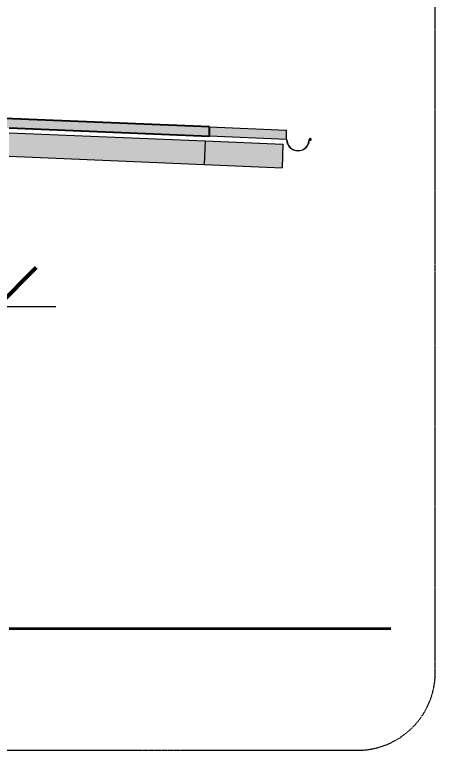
# Model space of a CAD drawing. Header units: inches. Extents: x -23034 to -8288, y -132 to 853.
# Drawn here: x -15193.7 to -15064.2, y -37.5 to 189.2 of the extents above; entities that cross this region are included whole.
import ezdxf

# ---------------------------------------------------------------- set-up
doc = ezdxf.new("R2010")
doc.units = ezdxf.units.IN
doc.header["$MEASUREMENT"] = 0
doc.linetypes.add('Dash Dot 3_16_', pattern=[0.3125, 0.1875, -0.0625, 0, -0.0625])
for name, color, linetype, lineweight in [('A-ANNO-DIMS', 211, 'Continuous', 9), ('A-ANNO-DIMS-192', 211, 'Continuous', 9), ('A-ANNO-SYMB', 150, 'Continuous', 9), ('A-ROOF', 132, 'Continuous', 9), ('A-ROOF-OTLN', 132, 'Continuous', 9), ('C-TOPO', 7, 'Continuous', 9), ('S-BEAM', 12, 'Continuous', 9)]:
    doc.layers.add(name, color=color, linetype=linetype, lineweight=lineweight)
doc.styles.add('Arial_1', font='arial.ttf', dxfattribs={"height": 17.703593})
doc.dimstyles.new('Linear_-_3_32__Arial', dxfattribs={"dimscale": 12, "dimtxt": 18, "dimasz": 2, "dimexe": 1.5, "dimexo": 1, "dimgap": 1, "dimtad": 1, "dimdec": 4, "dimrnd": 0.0625, "dimzin": 1, "dimdsep": 46, "dimlunit": 4, "dimtxsty": 'Arial_1', "dimblk1": 'OBLIQUE', "dimblk2": 'OBLIQUE', "dimsah": 1, "dimcen": 0.09, "dimdle": 1.5, "dimazin": 0, "dimtfac": 1, "dimtdec": 4, "dimtix": 1, "dimtmove": 0, "dimatfit": 3, "dimfxl": 1, "dimtvp": 1, "dimtfill": 1, "dimfrac": 2, "dimtolj": 1, "dimtzin": 0, "dimarcsym": 2})

# ---------------------------------------------------------------- blocks, each defined once
blk = doc.blocks.new('Dimension Lumber - 4x8-1042507-Section 8')
at = {"layer": 'S-BEAM'}
blk.add_hatch(color=256, dxfattribs=at).paths.add_polyline_path([(-21973.82, 142.06), (-21973.52, 149.31), (-21997.52, 150.31), (-21997.82, 143.06), (-21997.52, 143.05)], flags=0)
for p, q in [((-21997.52, 150.31), (-21973.52, 149.31)), ((-21973.52, 149.31), (-21973.82, 142.06)), ((-21997.82, 143.06), (-21973.82, 142.06))]:
    blk.add_line(p, q, dxfattribs=at)
blk = doc.blocks.new('Dimension Lumber - 4x8-1042508-Section 8')
at = {"layer": 'S-BEAM'}
blk.add_hatch(color=256, dxfattribs=at).paths.add_polyline_path([(-21997.82, 143.06), (-21997.52, 150.31), (-22057.89, 152.82), (-22057.89, 145.57), (-22009.4, 143.55)], flags=0)
for p, q in [((-22057.89, 152.82), (-21997.52, 150.31)), ((-21997.52, 150.31), (-21997.82, 143.06)), ((-22057.89, 145.57), (-21997.82, 143.06))]:
    blk.add_line(p, q, dxfattribs=at)
blk = doc.blocks.new('DIMBLOCK1-Section 8')
at = {"layer": 'A-ANNO-DIMS-192', "lineweight": 50}
for p, q in [((-15308.59, 99.26), (-15296.59, 111.26)), ((-15199.09, 99.26), (-15187.09, 111.26)), ((-15308.59, 99.26), (-15320.59, 87.26)), ((-15199.09, 99.26), (-15211.09, 87.26))]:
    blk.add_line(p, q, dxfattribs=at)
at = {"layer": 'A-ANNO-DIMS-192'}
for p, q in [((-15308.59, 104.23), (-15308.59, 81.26)), ((-15308.59, 99.26), (-15308.59, 104.23)), ((-15199.09, 104.23), (-15199.09, 81.26)), ((-15199.09, 99.26), (-15199.09, 104.23)), ((-15326.59, 99.26), (-15181.09, 99.26))]:
    blk.add_line(p, q, dxfattribs=at)
at = {"layer": 'A-ANNO-DIMS-192', "color": 0, "insert": (-15305.77, 134.23), "char_height": 17.7036, "width": 124.6154, "attachment_point": 1, "line_spacing_factor": 0.938532, "style": 'Arial_1', "bg_fill": 3, "box_fill_scale": 1.25, "bg_fill_color": 0, "bg_fill_transparency": 0}
blk.add_mtext('9\' - 1 1/2"', dxfattribs=at)
blk = doc.blocks.new('_Oblique')
at = {"color": 0, "linetype": 'ByBlock', "lineweight": -2}
blk.add_line((-0.5, -0.5), (0.5, 0.5), dxfattribs=at)

msp = doc.modelspace()

# ---------------------------------------------------------------- hatches: boundary and pattern name
at = {"layer": 'A-ROOF'}
for points in [[(-15133.71786, 151.75), (-15133.71786, 154.62749), (-15574.68105, 173.00096), (-15618.53036, 173.00096), (-15618.53036, 174.82802), (-15706.68105, 178.50096), (-15754.65536, 178.50096), (-15754.65536, 180.49989), (-15938.40536, 188.15614), (-15938.40536, 185.27865), (-15146.97932, 152.30256)], [(-15109.96786, 150.76042), (-15109.96786, 153.63791), (-15133.71786, 154.62749), (-15133.71786, 151.75)]]:
    msp.add_hatch(color=256, dxfattribs=at).paths.add_polyline_path(points, flags=0)
at = {"layer": 'A-ROOF-OTLN'}
msp.add_hatch(color=256, dxfattribs=at).paths.add_polyline_path([(-15106.46786, 147.26042), (-15105.56199, 147.37968), (-15104.71786, 147.72933), (-15103.99299, 148.28554), (-15103.43677, 149.01042), (-15103.08712, 149.85455), (-15103.14749, 149.87073), (-15103.4909, 149.04167), (-15104.03718, 148.32974), (-15104.74911, 147.78345), (-15105.57817, 147.44005), (-15106.46786, 147.32292), (-15107.35755, 147.44005), (-15108.18661, 147.78345), (-15108.89854, 148.32974), (-15109.44482, 149.04167), (-15109.78823, 149.87073), (-15109.8486, 149.85455), (-15109.49895, 149.01042), (-15108.94273, 148.28554), (-15108.21786, 147.72933), (-15107.37373, 147.37968)], flags=0)

# ---------------------------------------------------------------- linework, layer by layer
at = {"layer": 'A-ANNO-SYMB', "linetype": 'Dash Dot 3_16_'}
for p, q in [((-15064.20199, -13.50606), (-15064.20199, 248.62822)), ((-15208.91504, -37.50606), (-15088.20199, -37.50606))]:
    msp.add_line(p, q, dxfattribs=at)
msp.add_arc((-15088.20199, -13.50606), 24, 270, 360, dxfattribs=at)
at = {"layer": 'A-ROOF', "lineweight": 25}
for p, q in [((-15133.71786, 154.62749), (-15574.68105, 173.00096)), ((-15195.46786, 154.32292), (-15133.71786, 151.75)), ((-15133.71786, 151.75), (-15133.71786, 154.62749))]:
    msp.add_line(p, q, dxfattribs=at)
at = {"layer": 'A-ROOF'}
for p, q in [((-15133.71786, 154.62749), (-15109.96786, 153.63791)), ((-15109.96786, 150.76042), (-15109.96786, 153.63791)), ((-15109.96786, 150.76042), (-15133.71786, 151.75))]:
    msp.add_line(p, q, dxfattribs=at)
at = {"layer": 'A-ROOF-OTLN'}
for p, q in [((-15109.90536, 150.76042), (-15109.96786, 150.76042)), ((-15102.86749, 150.56347), (-15102.91212, 150.51884))]:
    msp.add_line(p, q, dxfattribs=at)
for centre, radius, start, end in [((-15106.46786, 150.76042), 3.5, 180, 360), ((-15106.46786, 150.76042), 3.4375, 180, 0), ((-15102.72446, 150.76042), 0.3059, 232.1590092, 180), ((-15102.72446, 150.76042), 0.2434, 234.0109671, 180)]:
    msp.add_arc(centre, radius, start, end, dxfattribs=at)
at = {"layer": 'C-TOPO', "lineweight": 35}
msp.add_line((-15195.46786, 0), (-15077.86082, 0), dxfattribs=at)
at = {"layer": 'C-TOPO'}
msp.add_line((-15195.46786, 0), (-15077.86082, 0), dxfattribs=at)

# ---------------------------------------------------------------- block references
at = {"layer": 'S-BEAM'}
for name in ['Dimension Lumber - 4x8-1042508-Section 8', 'Dimension Lumber - 4x8-1042507-Section 8']:
    msp.add_blockref(name, (6862.42236, 0), dxfattribs=at)

# ---------------------------------------------------------------- dimensions: what is measured, and where the dimension line sits
at = {"layer": 'A-ANNO-DIMS'}
dim = msp.add_linear_dim(base=(-15199.09286, 99.25989), p1=(-15308.59286, 116.23046), p2=(-15199.09286, 116.23046), dimstyle='Linear_-_3_32__Arial', override={"dimpost": '<>', "dimfxl": 109.5}, dxfattribs=at)
dim.commit()
dim.dimension.update_dxf_attribs({"geometry": 'DIMBLOCK1-Section 8', "text_midpoint": (-15253.84286, 120.41359)})

doc.saveas('drawing.dxf')
